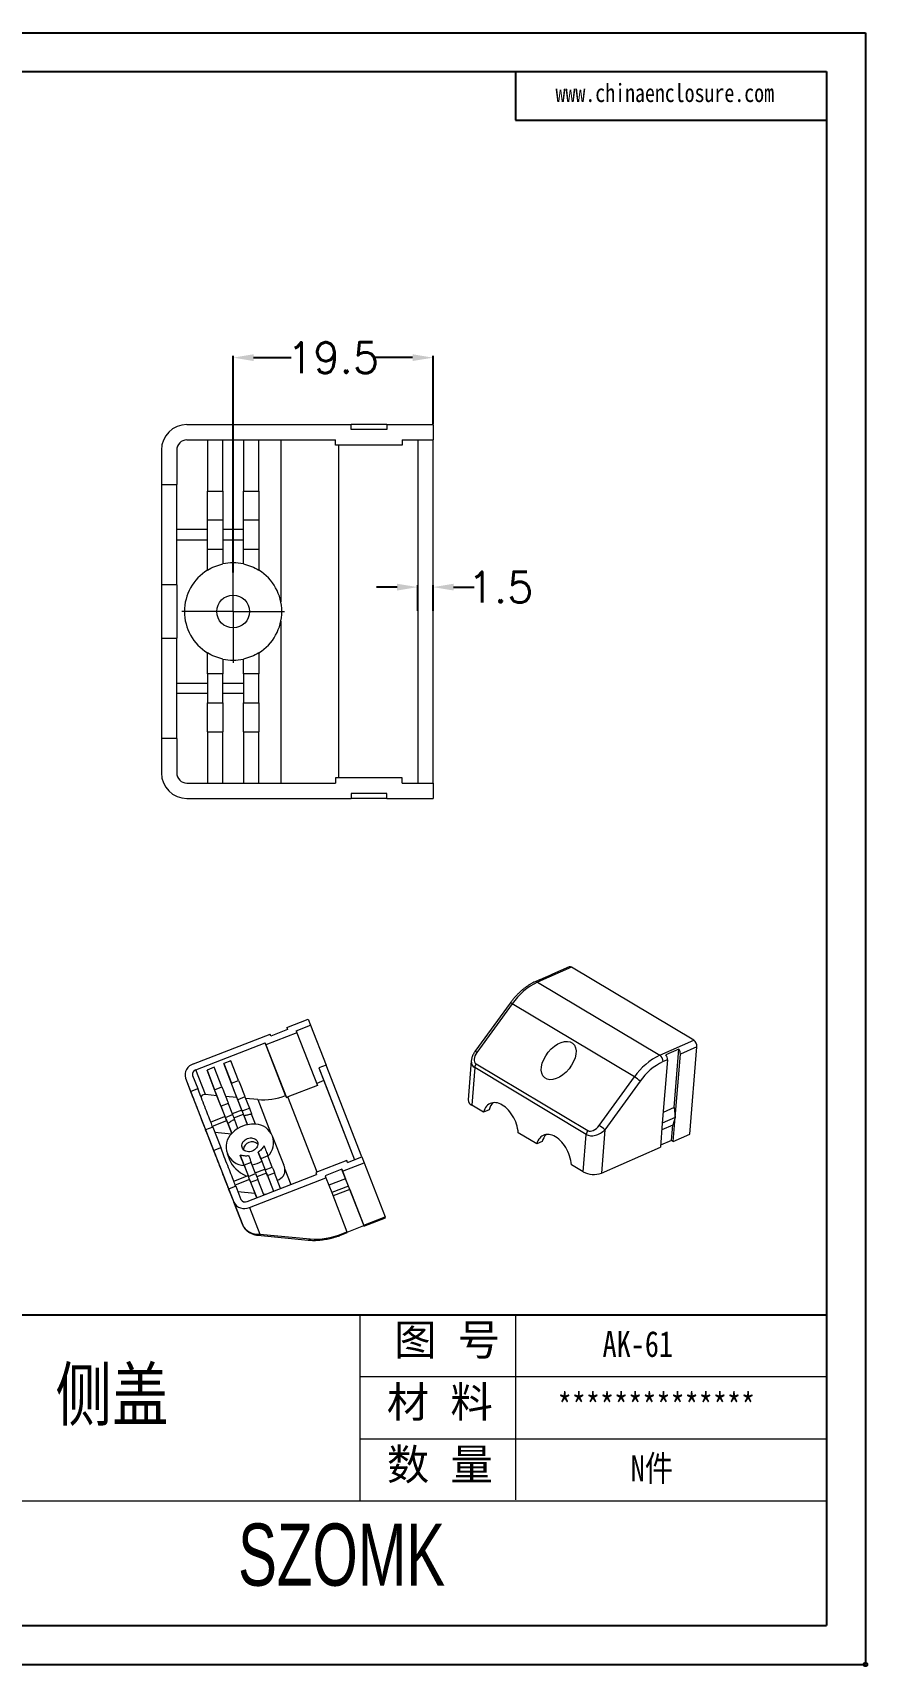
# Model space of a CAD drawing. Header units: inches. Extents: x -1052 to 256, y 228 to 572.
# Drawn here: x 174.5 to 255.9, y 227.9 to 387.4 of the extents above; entities that cross this region are included whole.
import ezdxf

# ---------------------------------------------------------------- set-up
doc = ezdxf.new("R2010")
doc.units = ezdxf.units.IN
doc.layers.add('10', color=7, linetype='Continuous')
doc.layers.add('文字', color=81, linetype='Continuous')
doc.layers.add('粗实线', color=7, linetype='Continuous', lineweight=30)
doc.layers.add('细实线', color=3, linetype='Continuous', lineweight=9)
doc.styles.get("Standard").update_dxf_attribs({"font": 'txt', "bigfont": 'gbcbig.shx'})
doc.styles.add('宋体', font='', dxfattribs={"width": 0.8, "height": 3.5})
doc.styles.add('长仿宋', font='', dxfattribs={"width": 0.7, "height": 4})
doc.styles.get('宋体').set_extended_font_data('SimSun')
doc.styles.get('长仿宋').set_extended_font_data('SimSun')
doc.dimstyles.new('2.5', dxfattribs={"dimtxt": 3, "dimasz": 2, "dimexe": 0.18, "dimexo": 0.0625, "dimgap": 0.09, "dimtad": 0, "dimdsep": 46, "dimtxsty": 'Standard', "dimcen": 2, "dimclrd": 3, "dimclre": 3, "dimclrt": 256, "dimadec": 0, "dimazin": 2, "dimtfac": 1, "dimtofl": 0, "dimtmove": 0, "dimatfit": 3, "dimfxl": 0, "dimtolj": 1, "dimtzin": 0, "dimarcsym": 0})

# ---------------------------------------------------------------- blocks, each defined once
blk = doc.blocks.new('SW_CENTERMARKSYMBOL_5')
at = {"color": 0, "linetype": 'Continuous', "lineweight": 0}
for p, q in [((0, 2.5), (0, 5)), ((0, 0), (0, 2.5)), ((-2.5, 0), (-5, 0)), ((0, 0), (-2.5, 0)), ((0, 0), (0, -2.5)), ((0, 0), (2.5, 0)), ((2.5, 0), (5, 0)), ((0, -2.5), (0, -5))]:
    blk.add_line(p, q, dxfattribs=at)
blk = doc.blocks.new('*D144')
at = {"color": 3, "lineweight": -2, "transparency": 16777216}
for p, q in [((212.07, 330.94), (212.07, 333.44)), ((213.57, 330.94), (213.57, 333.44)), ((210.07, 333.26), (208.07, 333.26)), ((215.57, 333.26), (217.57, 333.26))]:
    blk.add_line(p, q, dxfattribs=at)
at = {"color": 3, "transparency": 16777216}
for points in [[(210.07, 333.59), (210.07, 332.93), (212.07, 333.26)], [(215.57, 333.59), (215.57, 332.93), (213.57, 333.26)]]:
    blk.add_solid(points, dxfattribs=at)
at = {"layer": 'Defpoints', "color": 0, "transparency": 16777216}
for p in [(213.57, 333.26), (212.07, 330.88), (213.57, 330.88)]:
    blk.add_point(p, dxfattribs=at)
at = {"transparency": 16777216, "insert": (220.16, 333.26), "char_height": 3, "attachment_point": 5}
blk.add_mtext('\\A1;1.5', dxfattribs=at)
blk = doc.blocks.new('*D145')
at = {"color": 3, "lineweight": -2, "transparency": 16777216}
for p, q in [((194.07, 334.69), (194.07, 355.84)), ((196.07, 355.66), (199.73, 355.66)), ((211.57, 355.66), (207.91, 355.66)), ((213.57, 349.19), (213.57, 355.84))]:
    blk.add_line(p, q, dxfattribs=at)
at = {"color": 3, "transparency": 16777216}
for points in [[(196.07, 355.99), (196.07, 355.33), (194.07, 355.66)], [(211.57, 355.99), (211.57, 355.33), (213.57, 355.66)]]:
    blk.add_solid(points, dxfattribs=at)
at = {"layer": 'Defpoints', "color": 0, "transparency": 16777216}
for p in [(194.07, 355.66), (213.57, 349.13), (194.07, 334.63)]:
    blk.add_point(p, dxfattribs=at)
at = {"transparency": 16777216, "insert": (203.82, 355.66), "char_height": 3, "attachment_point": 5}
blk.add_mtext('\\A1;19.5', dxfattribs=at)

msp = doc.modelspace()

# ---------------------------------------------------------------- linework, layer by layer
for p, q in [((30.47, 387.381), (255.741, 387.381)), ((255.741, 387.381), (255.741, 228.099)), ((38.055, 383.589), (251.948, 383.589)), ((221.609, 383.589), (221.609, 378.848)), ((251.948, 383.589), (251.948, 231.891)), ((221.609, 378.848), (251.948, 378.848)), ((160.93, 262.231), (251.948, 262.231)), ((38.055, 231.891), (251.948, 231.891)), ((30.47, 228.099), (255.741, 228.099))]:
    msp.add_line(p, q)
at = {"color": 7, "linetype": 'Continuous', "lineweight": 15}
for p, q in [((189.57, 349.13), (205.57, 349.13)), ((205.57, 348.63), (205.57, 349.13)), ((209.07, 349.13), (205.57, 349.13)), ((209.07, 348.63), (205.57, 348.63)), ((209.07, 349.13), (213.57, 349.13)), ((209.07, 349.13), (209.07, 348.63)), ((213.57, 349.13), (213.57, 347.63)), ((187.07, 346.63), (187.07, 343.279)), ((188.57, 346.63), (188.57, 343.279)), ((189.57, 347.63), (204.07, 347.63)), ((191.57, 347.63), (191.57, 342.63)), ((193.07, 342.63), (193.07, 347.63)), ((195.07, 347.63), (195.07, 342.63)), ((196.57, 342.63), (196.57, 347.63)), ((198.725, 347.63), (198.725, 331.826)), ((204.07, 347.13), (204.07, 347.63)), ((210.57, 347.13), (204.07, 347.13)), ((204.372, 314.63), (204.372, 347.13)), ((210.57, 347.63), (213.57, 347.63)), ((210.57, 347.63), (210.57, 347.13)), ((212.07, 347.63), (212.07, 314.13)), ((213.57, 314.13), (213.57, 347.63)), ((187.07, 343.279), (188.57, 343.279)), ((187.07, 343.279), (187.07, 333.481)), ((188.57, 333.481), (188.57, 343.279)), ((191.57, 342.63), (193.07, 342.63)), ((191.57, 339.802), (191.57, 342.63)), ((193.07, 342.63), (193.07, 339.802)), ((195.07, 342.63), (196.57, 342.63)), ((195.07, 339.802), (195.07, 342.63)), ((196.57, 342.63), (196.57, 339.802)), ((193.07, 339.802), (191.57, 339.802)), ((191.57, 336.959), (191.57, 339.802)), ((193.07, 339.802), (193.07, 336.959)), ((196.57, 339.802), (195.07, 339.802)), ((195.07, 336.959), (195.07, 339.802)), ((196.57, 339.802), (196.57, 336.959)), ((191.57, 338.88), (188.57, 338.88)), ((195.07, 338.88), (193.07, 338.88)), ((188.57, 337.88), (191.57, 337.88)), ((191.57, 336.959), (193.07, 336.959)), ((191.57, 334.919), (191.57, 336.959)), ((193.07, 337.88), (195.07, 337.88)), ((193.07, 336.959), (193.07, 335.524)), ((195.07, 336.959), (196.57, 336.959)), ((195.07, 335.524), (195.07, 336.959)), ((196.57, 336.959), (196.57, 334.919)), ((188.57, 333.481), (187.07, 333.481)), ((187.07, 333.481), (187.07, 328.279)), ((188.57, 333.481), (188.57, 328.279)), ((198.725, 329.935), (198.725, 314.13)), ((187.07, 328.279), (188.57, 328.279)), ((187.07, 328.279), (187.07, 318.481)), ((188.57, 318.481), (188.57, 328.279)), ((191.57, 324.802), (191.57, 326.841)), ((193.07, 326.237), (193.07, 324.802)), ((195.07, 324.802), (195.07, 326.237)), ((196.57, 326.841), (196.57, 324.802)), ((188.57, 323.88), (191.57, 323.88)), ((193.07, 324.802), (191.57, 324.802)), ((191.57, 324.802), (191.57, 321.959)), ((193.07, 321.959), (193.07, 324.802)), ((193.07, 323.88), (195.07, 323.88)), ((196.57, 324.802), (195.07, 324.802)), ((195.07, 324.802), (195.07, 321.959)), ((196.57, 321.959), (196.57, 324.802)), ((191.57, 322.88), (188.57, 322.88)), ((195.07, 322.88), (193.07, 322.88)), ((191.57, 321.959), (193.07, 321.959)), ((191.57, 319.13), (191.57, 321.959)), ((193.07, 321.959), (193.07, 319.13)), ((195.07, 321.959), (196.57, 321.959)), ((195.07, 319.13), (195.07, 321.959)), ((196.57, 321.959), (196.57, 319.13)), ((191.57, 319.13), (191.57, 314.13)), ((191.57, 319.13), (193.07, 319.13)), ((193.07, 314.13), (193.07, 319.13)), ((195.07, 319.13), (195.07, 314.13)), ((195.07, 319.13), (196.57, 319.13)), ((196.57, 314.13), (196.57, 319.13)), ((188.57, 318.481), (187.07, 318.481)), ((187.07, 318.481), (187.07, 315.13)), ((188.57, 318.481), (188.57, 315.13)), ((210.57, 314.63), (204.07, 314.63)), ((204.07, 314.63), (204.07, 314.13)), ((210.57, 314.13), (210.57, 314.63)), ((189.57, 314.13), (204.07, 314.13)), ((189.57, 312.63), (205.57, 312.63)), ((209.07, 313.13), (205.57, 313.13)), ((205.57, 313.13), (205.57, 312.63)), ((209.07, 312.63), (205.57, 312.63)), ((209.07, 312.63), (209.07, 313.13)), ((209.07, 312.63), (213.57, 312.63)), ((210.57, 314.13), (213.57, 314.13)), ((213.57, 314.13), (213.57, 312.63)), ((227.075, 296.164), (223.767, 294.711)), ((224.02, 294.947), (225.279, 295.499)), ((226.84, 296.195), (225.221, 295.484)), ((238.997, 289.027), (227.075, 296.164)), ((223.962, 294.931), (223.531, 294.742)), ((223.767, 294.711), (235.689, 287.574)), ((221.099, 292.663), (217.655, 287.922)), ((221.29, 292.584), (217.846, 287.842)), ((233.212, 285.447), (221.29, 292.584)), ((199.301, 290.265), (201.398, 291.08)), ((199.301, 290.265), (199.375, 290.073)), ((199.301, 290.265), (199.375, 290.073)), ((200.224, 289.96), (201.622, 290.504)), ((201.398, 291.08), (201.622, 290.504)), ((201.622, 290.504), (203.139, 286.597)), ((190.213, 286.732), (197.67, 289.631)), ((190.437, 286.156), (197.195, 288.783)), ((197.269, 288.591), (197.195, 288.783)), ((199.193, 283.636), (197.195, 288.783)), ((200.298, 289.768), (197.269, 288.591)), ((197.744, 289.439), (197.67, 289.631)), ((199.375, 290.073), (197.744, 289.439)), ((200.224, 289.96), (200.298, 289.768)), ((200.298, 289.768), (202.297, 284.62)), ((235.689, 287.574), (238.997, 289.027)), ((197.269, 288.591), (199.267, 283.444)), ((236.431, 287.13), (235.932, 280.939)), ((236.431, 287.13), (236, 286.94)), ((237.547, 288.156), (236.288, 287.603)), ((237.087, 282.449), (237.547, 288.156)), ((237.191, 281.492), (237.69, 287.682)), ((239.309, 288.393), (237.69, 287.682)), ((238.621, 279.854), (239.309, 288.393)), ((190.121, 285.591), (190.621, 284.304)), ((191.382, 283.723), (190.437, 286.156)), ((192.222, 286.394), (191.523, 286.122)), ((192.496, 283.616), (191.523, 286.122)), ((191.523, 286.122), (192.27, 284.202)), ((192.969, 284.474), (192.222, 286.394)), ((193.853, 287.028), (193.154, 286.756)), ((194.446, 283.429), (193.154, 286.756)), ((193.154, 286.756), (193.901, 284.836)), ((194.6, 285.108), (193.853, 287.028)), ((203.139, 286.597), (202.44, 286.325)), ((202.44, 286.325), (205.924, 277.366)), ((202.44, 286.325), (202.922, 285.084)), ((206.623, 277.638), (203.139, 286.597)), ((217.3, 287.025), (216.992, 283.198)), ((217.633, 286.354), (217.339, 282.703)), ((228.518, 279.838), (217.633, 286.354)), ((217.779, 286.726), (228.665, 280.21)), ((229.768, 280.705), (233.212, 285.447)), ((189.422, 285.319), (190.298, 283.062)), ((189.422, 285.319), (189.922, 284.032)), ((189.922, 284.032), (190.621, 284.304)), ((192.27, 284.202), (192.969, 284.474)), ((193.901, 284.836), (194.6, 285.108)), ((202.297, 284.62), (199.409, 283.497)), ((202.922, 285.084), (202.223, 284.812)), ((202.922, 285.084), (205.924, 277.366)), ((233.771, 285.026), (230.327, 280.284)), ((190.298, 283.062), (195.003, 270.965)), ((192.496, 283.616), (191.382, 283.723)), ((193.29, 281.574), (192.496, 283.616)), ((193.596, 282.86), (192.897, 282.588)), ((193.322, 281.496), (192.897, 282.588)), ((194.446, 283.429), (193.334, 283.536)), ((193.596, 282.86), (194.021, 281.768)), ((194.921, 282.208), (194.446, 283.429)), ((195.228, 283.494), (194.529, 283.222)), ((194.953, 282.13), (194.529, 283.222)), ((194.953, 282.13), (195.652, 282.402)), ((195.228, 283.494), (195.652, 282.402)), ((196.482, 283.233), (195.284, 283.348)), ((199.267, 283.444), (199.193, 283.636)), ((218.497, 282.01), (217.339, 282.703)), ((237.087, 282.449), (236.016, 281.979)), ((237.087, 282.449), (237.191, 281.492)), ((193.291, 281.574), (191.894, 281.031)), ((192.043, 280.647), (193.441, 281.19)), ((193.441, 281.19), (193.291, 281.574)), ((193.322, 281.496), (194.021, 281.768)), ((193.934, 279.92), (193.441, 281.19)), ((193.545, 280.924), (193.934, 279.921)), ((194.922, 282.208), (193.991, 281.846)), ((194.14, 281.462), (195.072, 281.824)), ((194.543, 280.425), (194.198, 281.313)), ((195.072, 281.824), (194.922, 282.208)), ((195.474, 280.787), (195.072, 281.824)), ((195.13, 281.676), (195.475, 280.787)), ((196.264, 280.827), (195.875, 281.83)), ((219.036, 282.247), (218.497, 282.01)), ((235.932, 280.939), (235.743, 278.591)), ((236.95, 280.741), (235.878, 280.271)), ((237.191, 281.492), (235.932, 280.939)), ((236.829, 279.247), (236.95, 280.741)), ((237.191, 281.492), (236.95, 280.741)), ((237.002, 279.144), (237.191, 281.492)), ((192.085, 280.541), (191.386, 280.27)), ((191.386, 280.27), (192.163, 278.272)), ((192.085, 280.541), (192.862, 278.544)), ((193.896, 279.877), (192.283, 280.032)), ((199.038, 276.795), (197.917, 279.682)), ((223.68, 278.907), (221.883, 279.983)), ((224.22, 279.144), (223.68, 278.907)), ((228.224, 276.187), (228.518, 279.838)), ((230.327, 280.284), (229.987, 276.064)), ((236.829, 279.247), (235.758, 278.777)), ((237.002, 279.144), (236.829, 279.247)), ((237.002, 279.144), (238.621, 279.854)), ((192.163, 278.272), (192.862, 278.544)), ((193.489, 277.963), (193.744, 277.305)), ((194.751, 277.822), (195.141, 276.819)), ((196.517, 278.109), (196.862, 277.221)), ((197.468, 277.733), (196.769, 277.462)), ((197.893, 276.642), (197.468, 277.733)), ((205.228, 277.096), (206.626, 277.639)), ((206.626, 277.639), (206.85, 277.063)), ((229.987, 276.064), (235.743, 278.591)), ((195.837, 277.099), (195.138, 276.828)), ((195.138, 276.828), (195.563, 275.736)), ((195.141, 276.819), (195.531, 275.813)), ((195.441, 273.291), (202.199, 275.918)), ((195.563, 275.736), (196.262, 276.007)), ((196.262, 276.007), (195.837, 277.099)), ((196.231, 276.086), (197.163, 276.448)), ((197.312, 276.064), (196.381, 275.702)), ((196.769, 277.462), (197.194, 276.37)), ((196.862, 277.221), (197.163, 276.447)), ((197.312, 276.064), (197.163, 276.448)), ((197.194, 276.37), (197.893, 276.642)), ((197.312, 276.064), (198.002, 274.287)), ((197.411, 275.812), (198.11, 276.083)), ((198.703, 274.559), (198.11, 276.083)), ((205.153, 277.288), (202.124, 276.11)), ((202.124, 276.11), (202.199, 275.918)), ((202.124, 276.11), (202.199, 275.918)), ((204.678, 276.44), (203.047, 275.806)), ((204.753, 276.248), (204.678, 276.44)), ((204.678, 276.44), (205.037, 275.516)), ((204.753, 276.248), (206.85, 277.063)), ((205.317, 274.796), (204.753, 276.248)), ((205.228, 277.096), (205.153, 277.288)), ((206.85, 277.063), (208.9, 271.783)), ((228.224, 276.187), (227.066, 276.88)), ((194.325, 274.781), (193.626, 274.509)), ((193.626, 274.509), (194.127, 273.222)), ((194.134, 275.27), (195.532, 275.814)), ((195.681, 275.43), (194.284, 274.886)), ((194.325, 274.781), (194.826, 273.494)), ((195.681, 275.43), (195.532, 275.814)), ((195.665, 272.715), (203.122, 275.614)), ((195.681, 275.43), (196.193, 274.111)), ((195.78, 275.178), (196.479, 275.449)), ((195.78, 275.178), (196.373, 273.653)), ((197.072, 273.925), (196.479, 275.449)), ((197.411, 275.812), (198.004, 274.287)), ((203.047, 275.806), (203.122, 275.614)), ((203.122, 275.614), (203.686, 274.162)), ((205.037, 275.516), (203.406, 274.882)), ((205.317, 274.796), (203.686, 274.162)), ((205.447, 274.46), (203.816, 273.826)), ((205.317, 274.796), (205.037, 275.516)), ((206.803, 270.967), (205.317, 274.796)), ((205.447, 274.46), (205.317, 274.796)), ((205.447, 274.46), (206.817, 270.931)), ((195.003, 270.965), (194.127, 273.222)), ((194.523, 274.272), (196.193, 274.111)), ((195.665, 272.715), (196.679, 270.105)), ((196.372, 273.653), (196.193, 274.111)), ((197.031, 274.031), (197.282, 274.007)), ((203.686, 274.162), (205.172, 270.333)), ((206.803, 270.967), (208.9, 271.783)), ((206.835, 270.885), (208.932, 271.701)), ((196.481, 269.992), (201.397, 269.52)), ((196.679, 270.105), (201.594, 269.633)), ((204.614, 270.116), (205.172, 270.333)), ((204.645, 270.034), (205.204, 270.251)), ((205.186, 270.297), (206.817, 270.931))]:
    msp.add_line(p, q, dxfattribs=at)
at = {"color": 8, "linetype": 'Continuous', "lineweight": 15}
for p, q in [((196.482, 283.233), (197.726, 280.036)), ((202.261, 276.163), (199.409, 283.497)), ((199.126, 276.437), (199.705, 274.949))]:
    msp.add_line(p, q, dxfattribs=at)
at = {"color": 7, "linetype": 'Continuous', "lineweight": 15, "flags": 128}
for points in [[(223.962, 294.931), (223.98, 294.938), (224.02, 294.947)], [(189.922, 284.032), (189.984, 283.873), (190.051, 283.701), (190.122, 283.518), (190.196, 283.327), (190.274, 283.127), (190.353, 282.922), (190.435, 282.713), (190.517, 282.501), (190.6, 282.288), (190.682, 282.076), (190.763, 281.868), (190.843, 281.663), (190.92, 281.465), (190.994, 281.275), (191.064, 281.095), (191.13, 280.925), (191.191, 280.768), (191.247, 280.625), (191.297, 280.496), (191.341, 280.384), (191.378, 280.288), (191.408, 280.21), (191.431, 280.151), (191.447, 280.11), (191.456, 280.088), (191.457, 280.086), (191.45, 280.104), (191.436, 280.14), (191.414, 280.196), (191.386, 280.27)], [(192.084, 280.541), (192.077, 280.56), (192.04, 280.655), (191.996, 280.768), (191.946, 280.896), (191.89, 281.04), (191.829, 281.197), (191.763, 281.367), (191.693, 281.547), (191.619, 281.737), (191.542, 281.935), (191.462, 282.139), (191.381, 282.348), (191.299, 282.56), (191.216, 282.772), (191.134, 282.984), (191.053, 283.194), (190.973, 283.399), (190.895, 283.598), (190.821, 283.79), (190.75, 283.972), (190.683, 284.144), (190.621, 284.304)], [(192.897, 282.588), (192.84, 282.735), (192.779, 282.893), (192.715, 283.057), (192.649, 283.227), (192.582, 283.398), (192.516, 283.57), (192.45, 283.739), (192.387, 283.902), (192.326, 284.057), (192.27, 284.202)], [(192.969, 284.474), (193.025, 284.329), (193.086, 284.174), (193.149, 284.01), (193.215, 283.842), (193.281, 283.67), (193.348, 283.498), (193.414, 283.329), (193.478, 283.164), (193.539, 283.007), (193.596, 282.86)], [(194.529, 283.222), (194.471, 283.369), (194.41, 283.527), (194.346, 283.691), (194.28, 283.861), (194.213, 284.033), (194.147, 284.204), (194.081, 284.373), (194.018, 284.536), (193.957, 284.691), (193.901, 284.836)], [(194.6, 285.108), (194.656, 284.963), (194.717, 284.808), (194.78, 284.644), (194.846, 284.476), (194.912, 284.304), (194.979, 284.132), (195.045, 283.963), (195.109, 283.798), (195.17, 283.641), (195.228, 283.494)], [(195.652, 282.402), (195.693, 282.298), (195.73, 282.202), (195.764, 282.114), (195.795, 282.036), (195.821, 281.968), (195.843, 281.911), (195.861, 281.864), (195.875, 281.83)], [(221.883, 279.983), (221.859, 280.195), (221.822, 280.41), (221.77, 280.627), (221.705, 280.843), (221.628, 281.056), (221.538, 281.266), (221.436, 281.47), (221.324, 281.666), (221.202, 281.853), (221.071, 282.03), (220.933, 282.194), (220.788, 282.345), (220.638, 282.481), (220.484, 282.601), (220.327, 282.704), (220.169, 282.79), (220.011, 282.857), (219.853, 282.905), (219.699, 282.933), (219.548, 282.942), (219.402, 282.931), (219.263, 282.9), (219.131, 282.85), (219.007, 282.781), (218.893, 282.693), (218.79, 282.588), (218.698, 282.466), (218.618, 282.328), (218.551, 282.176), (218.497, 282.01)], [(193.545, 280.924), (193.531, 280.959), (193.513, 281.005), (193.491, 281.062), (193.465, 281.13), (193.434, 281.208), (193.4, 281.296), (193.363, 281.392), (193.322, 281.496)], [(194.021, 281.768), (194.048, 281.698), (194.075, 281.631), (194.099, 281.567), (194.122, 281.508), (194.144, 281.453), (194.164, 281.402), (194.182, 281.355), (194.198, 281.313)], [(195.13, 281.676), (195.114, 281.717), (195.096, 281.764), (195.076, 281.815), (195.054, 281.87), (195.031, 281.93), (195.007, 281.993), (194.981, 282.06), (194.953, 282.13)], [(195.464, 279.437), (195.59, 279.476), (195.719, 279.498), (195.847, 279.501), (195.972, 279.486), (196.089, 279.452), (196.196, 279.401), (196.289, 279.335), (196.367, 279.255), (196.426, 279.162), (196.465, 279.061), (196.484, 278.953), (196.482, 278.841), (196.458, 278.729), (196.413, 278.62), (196.349, 278.516), (196.268, 278.42), (196.171, 278.336), (196.061, 278.264), (195.942, 278.208), (195.816, 278.169), (195.687, 278.147), (195.558, 278.144), (195.433, 278.16), (195.316, 278.193), (195.209, 278.244), (195.116, 278.31), (195.039, 278.391), (194.979, 278.483), (194.94, 278.585), (194.921, 278.693), (194.924, 278.804), (194.948, 278.916), (194.992, 279.026), (195.056, 279.13), (195.138, 279.225), (195.235, 279.31), (195.344, 279.381), (195.464, 279.437)], [(227.066, 276.88), (227.043, 277.092), (227.005, 277.307), (226.954, 277.524), (226.889, 277.74), (226.811, 277.953), (226.721, 278.163), (226.62, 278.367), (226.507, 278.563), (226.385, 278.75), (226.255, 278.927), (226.116, 279.091), (225.972, 279.242), (225.822, 279.378), (225.668, 279.498), (225.511, 279.601), (225.352, 279.687), (225.194, 279.754), (225.037, 279.801), (224.882, 279.83), (224.731, 279.839), (224.586, 279.828), (224.446, 279.797), (224.314, 279.747), (224.191, 279.678), (224.077, 279.59), (223.973, 279.485), (223.881, 279.363), (223.801, 279.225), (223.734, 279.073), (223.68, 278.907)], [(192.163, 278.272), (192.225, 278.112), (192.292, 277.94), (192.362, 277.758), (192.437, 277.566), (192.514, 277.367), (192.594, 277.162), (192.676, 276.952), (192.758, 276.74), (192.841, 276.528), (192.923, 276.316), (193.004, 276.107), (193.083, 275.903), (193.16, 275.705), (193.234, 275.515), (193.305, 275.334), (193.371, 275.165), (193.432, 275.008), (193.487, 274.864), (193.537, 274.736), (193.581, 274.623), (193.619, 274.528), (193.649, 274.45), (193.672, 274.39), (193.688, 274.349), (193.696, 274.328), (193.697, 274.326), (193.691, 274.343), (193.677, 274.38), (193.655, 274.435), (193.626, 274.509)], [(194.325, 274.781), (194.318, 274.799), (194.28, 274.895), (194.237, 275.007), (194.187, 275.136), (194.131, 275.279), (194.07, 275.437), (194.004, 275.606), (193.933, 275.787), (193.859, 275.977), (193.782, 276.175), (193.703, 276.379), (193.622, 276.588), (193.54, 276.799), (193.457, 277.012), (193.375, 277.224), (193.293, 277.433), (193.213, 277.639), (193.136, 277.838), (193.061, 278.03), (192.991, 278.212), (192.924, 278.384), (192.862, 278.544)], [(195.138, 276.828), (195.095, 276.939), (195.049, 277.055), (195.002, 277.177), (194.953, 277.303), (194.903, 277.431), (194.853, 277.561), (194.802, 277.692), (194.751, 277.822)], [(195.585, 277.747), (195.619, 277.66), (195.652, 277.575), (195.685, 277.491), (195.717, 277.408), (195.748, 277.327), (195.779, 277.249), (195.809, 277.173), (195.837, 277.099)], [(196.769, 277.462), (196.741, 277.535), (196.711, 277.611), (196.68, 277.69), (196.649, 277.77), (196.617, 277.853), (196.584, 277.937), (196.551, 278.023), (196.517, 278.109)], [(197.082, 278.728), (197.132, 278.598), (197.183, 278.467), (197.233, 278.337), (197.283, 278.209), (197.332, 278.083), (197.38, 277.961), (197.425, 277.844), (197.468, 277.733)], [(196.262, 276.007), (196.315, 275.872), (196.362, 275.751), (196.403, 275.645), (196.437, 275.557), (196.464, 275.488), (196.479, 275.449)], [(197.411, 275.812), (197.425, 275.777), (197.43, 275.764), (197.427, 275.772), (197.415, 275.801), (197.396, 275.85), (197.369, 275.919), (197.335, 276.007), (197.294, 276.113), (197.247, 276.234), (197.194, 276.37)], [(197.893, 276.642), (197.946, 276.506), (197.993, 276.385), (198.034, 276.279), (198.068, 276.191), (198.095, 276.122), (198.11, 276.083)], [(195.78, 275.178), (195.794, 275.143), (195.799, 275.13), (195.796, 275.138), (195.784, 275.166), (195.765, 275.216), (195.738, 275.285), (195.704, 275.373), (195.663, 275.479), (195.615, 275.6), (195.563, 275.736)], [(206.817, 270.931), (206.826, 270.908), (206.832, 270.893), (206.834, 270.886), (206.834, 270.887), (206.831, 270.896), (206.824, 270.912), (206.815, 270.936), (206.803, 270.967)]]:
    msp.add_lwpolyline(points, dxfattribs=at)
at = {"color": 7, "linetype": 'Continuous', "lineweight": 15}
msp.add_circle((194.07, 330.88), 1.6, dxfattribs=at)
msp.add_circle((255.741, 228.099), 0.183)
for centre, radius, start, end in [((189.57, 346.63), 2.5, 90, 180), ((189.57, 346.63), 1, 90, 180), ((194.07, 330.88), 4.75, 121.75686, 238.24314), ((194.07, 330.88), 4.75, 77.8468, 102.1532), ((194.07, 330.88), 4.75, 301.75686, 58.24314), ((194.07, 330.88), 4.75, 257.8468, 282.1532), ((189.57, 315.13), 2.5, 180, 270), ((189.57, 315.13), 1, 180, 270), ((225.299, 295.306), 0.194, 95.96364, 131.43681), ((226.928, 295.956), 0.254, 54.69468, 110.34637), ((226.603, 288.904), 6.463, 116.03167, 145.29213), ((238.588, 288.433), 0.721, 356.83737, 55.4614), ((238.434, 281.873), 6.328, 115.71131, 145.61249), ((235.28, 286.98), 0.721, 356.83737, 55.4614), ((235.687, 287.163), 0.744, 357.41451, 36.2168), ((236.946, 287.716), 0.744, 357.41451, 36.2168), ((190.537, 285.622), 1.156, 106.26508, 195.21525), ((190.567, 285.712), 0.462, 106.26508, 195.21525), ((218.388, 286.272), 0.759, 143.25075, 173.78384), ((231.482, 282.57), 3.357, 47.02172, 58.98759), ((238.51, 281.763), 5.754, 115.86664, 145.45716), ((196.934, 289.515), 6.298, 265.88959, 291.02026), ((196.691, 290.488), 7.5, 290.08956, 291.24313), ((217.538, 283.212), 0.546, 181.40609, 248.58552), ((220.359, 281.936), 1.358, 132.63355, 166.7684), ((196.033, 277.972), 2.87, 101.20937, 121.2767), ((196.003, 278.155), 2.685, 84.40251, 101.33182), ((196.212, 279.02), 1.807, 314.1777, 88.33199), ((228.039, 277.829), 3.357, 47.02172, 58.98759), ((195.194, 278.625), 1.807, 134.1777, 268.33199), ((195.931, 278.128), 2.684, 121.15451, 138.08799), ((195.944, 278.313), 0.798, 47.24104, 114.13653), ((225.542, 278.833), 1.358, 132.63355, 166.7684), ((229.273, 279.755), 0.759, 143.25075, 173.78384), ((195.869, 278.284), 0.798, 108.34791, 175.20275), ((195.372, 279.673), 2.87, 281.20937, 301.2767), ((229.239, 278.048), 2.12, 241.3959, 290.6621), ((195.155, 273.753), 1.156, 207.29593, 296.21498), ((195.237, 273.706), 0.463, 207.29593, 296.21498), ((187.314, 263.368), 23.168, 21.07895, 21.29644), ((202.064, 276.377), 6.76, 266.0167, 292.16051), ((178.487, 259.943), 28.636, 21.09972, 21.27568)]:
    msp.add_arc(centre, radius, start, end, dxfattribs=at)
at = {"color": 8, "linetype": 'Continuous', "lineweight": 15}
for centre, radius, start, end in [((223.62, 294.504), 0.254, 54.69175, 110.39084), ((221.086, 292.364), 0.3, 47.16318, 87.6287), ((217.643, 287.623), 0.3, 47.16318, 87.6287), ((196.481, 270.22), 0.228, 270.06453, 329.83973), ((201.396, 269.748), 0.228, 270.09173, 329.83716), ((183.054, 261.712), 23.14, 21.0788, 21.29655)]:
    msp.add_arc(centre, radius, start, end, dxfattribs=at)
at = {"color": 7, "linetype": 'Continuous', "lineweight": 15}
msp.add_ellipse((225.823, 287.049), major_axis=(1.358, 1.684), ratio=0.6012826, dxfattribs=at)
for centre, major_axis, ratio, start_param, end_param in [((218.365, 287.532), (0.627, 0.777), 0.6012826, 1.6549593, 3.2257556), ((191.531, 283.339), (0.563, -0.226), 0.5601566, 2.0537704, 3.5568068), ((229.25, 281.016), (0.627, 0.777), 0.6012826, 3.2257556, 4.7965519), ((229.463, 280.802), (1.176, 0.742), 0.6838301, 3.474737, 5.0455334), ((196.391, 277.05), (2.673, -1.072), 0.5601566, 3.6240372, 4.5483856), ((196.391, 277.05), (2.673, -1.072), 0.5601566, 5.7496248, 6.5657194), ((196.305, 271.066), (1.337, -0.318), 0.6819138, 3.5816296, 5.152426)]:
    msp.add_ellipse(centre, major_axis=major_axis, ratio=ratio, start_param=start_param, end_param=end_param, dxfattribs=at)
at = {"color": 8, "linetype": 'Continuous', "lineweight": 15}
msp.add_ellipse((218.578, 287.318), major_axis=(1.176, 0.742), ratio=0.6838301, start_param=2.6633931, end_param=3.474737, dxfattribs=at)
at = {"color": 7, "linetype": 'Continuous', "lineweight": 15}
for points, knots in [([(191.57, 334.919), (191.787, 335.054), (192.023, 335.175), (192.525, 335.381), (192.794, 335.465), (193.07, 335.524)], [0, 0, 0, 0, 0.5, 0.5, 1, 1, 1, 1]), ([(195.07, 335.524), (195.345, 335.465), (195.609, 335.382), (196.112, 335.177), (196.353, 335.054), (196.57, 334.919)], [0, 0, 0, 0, 0.5, 0.5, 1, 1, 1, 1]), ([(193.07, 326.237), (192.795, 326.296), (192.531, 326.378), (192.027, 326.583), (191.787, 326.707), (191.57, 326.841)], [0, 0, 0, 0, 0.5, 0.5, 1, 1, 1, 1]), ([(196.57, 326.841), (196.352, 326.707), (196.117, 326.586), (195.614, 326.38), (195.345, 326.296), (195.07, 326.237)], [0, 0, 0, 0, 0.5, 0.5, 1, 1, 1, 1]), ([(223.531, 294.742), (223.49, 294.723), (223.371, 294.67), (223.175, 294.569), (222.946, 294.435), (222.718, 294.285), (222.494, 294.121), (222.274, 293.943), (222.058, 293.752), (221.848, 293.55), (221.644, 293.335), (221.446, 293.111), (221.264, 292.887), (221.151, 292.734), (221.099, 292.663)], [0, 0, 0, 0, 0.0472275, 0.1350986, 0.2229964, 0.3109109, 0.3987768, 0.4865608, 0.5742462, 0.6618284, 0.7493112, 0.836704, 0.9240204, 1, 1, 1, 1]), ([(217.655, 287.922), (217.634, 287.893), (217.578, 287.812), (217.497, 287.674), (217.418, 287.509), (217.358, 287.339), (217.318, 287.18), (217.307, 287.077), (217.302, 287.032)], [0, 0, 0, 0, 0.1091634, 0.2987279, 0.4872874, 0.6732611, 0.8553151, 1, 1, 1, 1]), ([(193.545, 280.924), (193.639, 280.982), (193.74, 281.048), (193.958, 281.181), (194.075, 281.249), (194.198, 281.313)], [0, 0, 0, 0, 0.5, 0.5, 1, 1, 1, 1]), ([(195.13, 281.676), (195.264, 281.711), (195.394, 281.74), (195.645, 281.789), (195.767, 281.809), (195.875, 281.83)], [0, 0, 0, 0, 0.5, 0.5, 1, 1, 1, 1]), ([(195.585, 277.747), (195.445, 277.728), (195.305, 277.724), (195.025, 277.748), (194.885, 277.777), (194.751, 277.822)], [0, 0, 0, 0, 0.5, 0.5, 1, 1, 1, 1]), ([(197.082, 278.728), (197.013, 278.604), (196.931, 278.491), (196.741, 278.284), (196.634, 278.19), (196.517, 278.109)], [0, 0, 0, 0, 0.5, 0.5, 1, 1, 1, 1]), ([(199.126, 276.437), (199.12, 276.479), (199.109, 276.564), (199.08, 276.684), (199.047, 276.762), (199.032, 276.795)], [0, 0, 0, 0, 0.36167953, 0.72671606, 1, 1, 1, 1]), ([(195.003, 270.965), (195.015, 270.938), (195.043, 270.871), (195.102, 270.767), (195.183, 270.655), (195.28, 270.547), (195.389, 270.446), (195.512, 270.352), (195.645, 270.266), (195.788, 270.189), (195.94, 270.122), (196.1, 270.066), (196.265, 270.023), (196.393, 270.001), (196.465, 269.994), (196.481, 269.992)], [0, 0, 0, 0, 0.0478894, 0.1208032, 0.1950826, 0.2714469, 0.3497961, 0.4302579, 0.5131458, 0.5988189, 0.687547, 0.7794275, 0.8743429, 0.9719333, 1, 1, 1, 1]), ([(201.397, 269.52), (201.444, 269.516), (201.58, 269.504), (201.81, 269.494), (202.088, 269.495), (202.371, 269.508), (202.658, 269.535), (202.949, 269.573), (203.241, 269.624), (203.533, 269.687), (203.826, 269.762), (204.118, 269.847), (204.391, 269.938), (204.566, 270.004), (204.645, 270.034)], [0, 0, 0, 0, 0.0470959, 0.1356198, 0.2240166, 0.3122877, 0.4004266, 0.4884375, 0.5763314, 0.6641238, 0.7518331, 0.839479, 0.9270825, 1, 1, 1, 1])]:
    msp.add_open_spline(points, degree=3, knots=knots, dxfattribs=at)
at = {"layer": '细实线', "color": 7}
for p, q in [((206.439, 262.231), (206.439, 244.027)), ((221.609, 262.231), (221.609, 244.155)), ((251.948, 256.163), (206.439, 256.163)), ((251.948, 250.095), (206.439, 250.095)), ((251.948, 244.027), (115.42, 244.027))]:
    msp.add_line(p, q, dxfattribs=at)

# ---------------------------------------------------------------- block references
at = {"layer": '10'}
msp.add_blockref('SW_CENTERMARKSYMBOL_5', (194.07, 330.88), dxfattribs=at)

# ---------------------------------------------------------------- texts
at = {"layer": '文字', "color": 0, "attachment_point": 1, "style": '宋体'}
for s, insert, char_height, width in [('www.chinaenclosure.com', (225.517, 382.388), 1.77992, 31.27145), ('{\\H1.111x;AK-61}', (230.099, 260.646), 2.27546, 26.30691), ('侧盖', (176.738, 256.992), 5.0566, 64.64662), ('{\\H1.111x;**************}', (225.722, 254.578), 2.27546, 26.30691), ('{\\H1.111x;N件}', (232.851, 248.51), 2.27546, 26.30691)]:
    msp.add_mtext(s, dxfattribs=dict(at, insert=insert, char_height=char_height, width=width))
at = {"layer": '粗实线', "insert": (194.553, 241.854), "char_height": 6.0679, "width": 68.04551, "attachment_point": 1, "style": '长仿宋'}
msp.add_mtext('{\\fSTXinwei|b0|i0|c134|p2;SZOMK}', dxfattribs=at)
at = {"layer": '细实线', "color": 7, "char_height": 3.03395, "attachment_point": 1}
for s, insert, width in [('{\\fSimSun|b0|i0|c134|p54;图 号}', (209.775, 261.31), 15.16975), ('{\\fSimSun|b0|i0|c134|p54;材 料   }', (209.056, 255.242), 15.16975), ('{\\fSimSun|b0|i0|c134|p54;数 量}', (209.07, 249.144), 13.70777)]:
    msp.add_mtext(s, dxfattribs=dict(at, insert=insert, width=width))

# ---------------------------------------------------------------- dimensions: what is measured, and where the dimension line sits
for base, p1, p2, picture, middle in [((194.07, 355.661), (213.57, 349.13), (194.07, 334.63), '*D145', (203.82, 355.661)), ((213.57, 333.261), (212.07, 330.88), (213.57, 330.88), '*D144', (220.16, 333.261))]:
    dim = msp.add_linear_dim(base=base, p1=p1, p2=p2, dimstyle='2.5')
    dim.commit()
    dim.dimension.update_dxf_attribs({"geometry": picture, "text_midpoint": middle})

doc.saveas('drawing.dxf')
